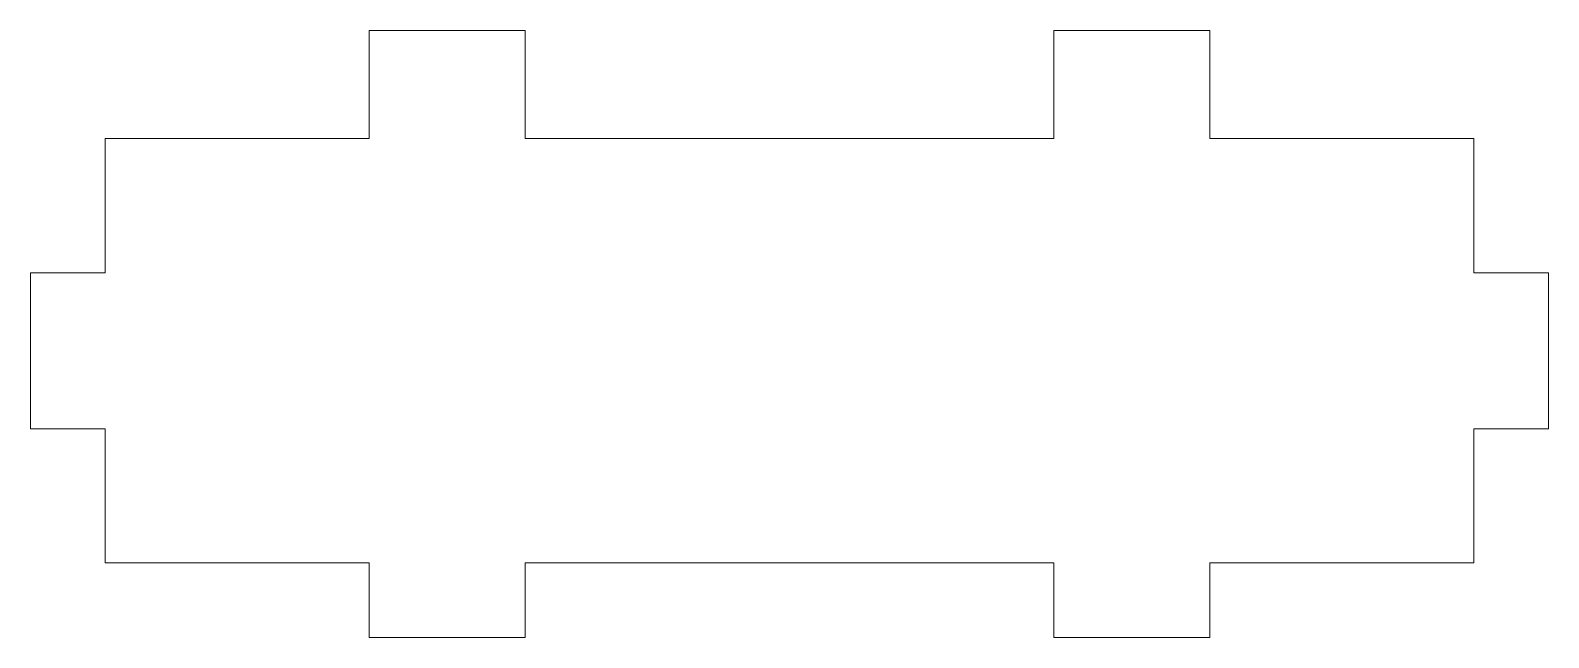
# Model space of a CAD drawing. Header units: millimetres. Extents: x -34 to 34, y -163.8 to -136.6.
import ezdxf

# ---------------------------------------------------------------- set-up
doc = ezdxf.new("R2010")
doc.units = ezdxf.units.MM
doc.layers.get('0').update_dxf_attribs({"linetype": 'CONTINUOUS', "lineweight": 0})

msp = doc.modelspace()

# ---------------------------------------------------------------- linework, layer by layer
for p, q in [((-18.85, -141.45), (-18.85, -136.6)), ((-18.85, -136.6), (-11.85, -136.6)), ((-11.85, -136.6), (-11.85, -141.45)), ((11.85, -141.45), (11.85, -136.6)), ((11.85, -136.6), (18.85, -136.6)), ((18.85, -136.6), (18.85, -141.45)), ((-30.7, -147.475), (-30.7, -141.45)), ((-30.7, -141.45), (-18.85, -141.45)), ((-11.85, -141.45), (11.85, -141.45)), ((18.85, -141.45), (30.7, -141.45)), ((30.7, -141.45), (30.7, -147.475)), ((-34.05, -154.475), (-34.05, -147.475)), ((-34.05, -147.475), (-30.7, -147.475)), ((30.7, -147.475), (34.05, -147.475)), ((34.05, -147.475), (34.05, -154.475)), ((-30.7, -154.475), (-34.05, -154.475)), ((-30.7, -160.5), (-30.7, -154.475)), ((34.05, -154.475), (30.7, -154.475)), ((30.7, -154.475), (30.7, -160.5)), ((-18.85, -160.5), (-30.7, -160.5)), ((-18.85, -163.85), (-18.85, -160.5)), ((11.85, -160.5), (-11.85, -160.5)), ((-11.85, -160.5), (-11.85, -163.85)), ((11.85, -163.85), (11.85, -160.5)), ((30.7, -160.5), (18.85, -160.5)), ((18.85, -160.5), (18.85, -163.85)), ((-11.85, -163.85), (-18.85, -163.85)), ((18.85, -163.85), (11.85, -163.85))]:
    msp.add_line(p, q)

doc.saveas('drawing.dxf')
